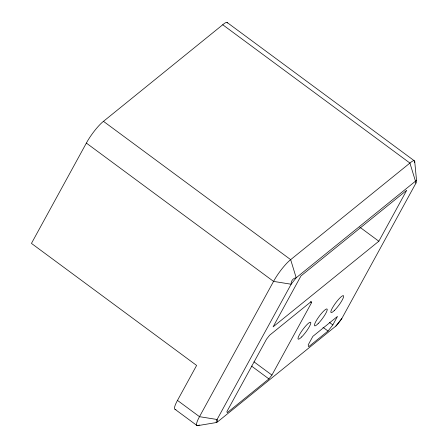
<?xml version="1.0" encoding="UTF-8"?>
<svg xmlns="http://www.w3.org/2000/svg" width="448" height="448" viewBox="0 0 448 448"><rect width="100%" height="100%" fill="white"/><g stroke="black" fill="none" stroke-linecap="round" stroke-linejoin="round"><path stroke-width="0.67" d="M227.506 22.999A18.273 3.433 -53.5 0 0 222.734 24.758L103.466 121.341A19.074 3.584 -53.5 0 0 86.363 143.091L31.45 243.398L196.616 365.439L177.475 400.406A20.91 3.931 -53.5 0 0 175.974 409.326M271.919 375.082L311.573 302.646L311.298 301.482L269.595 335.255L266.582 339.08L226.929 411.516L227.203 412.686L268.906 378.913L271.919 375.082L253.999 361.844M332.836 324.918L337.484 316.422L312.855 336.37L308.207 344.859L308.644 346.73L328.02 331.038L332.836 324.918L329.476 322.431M378.84 241.226L406.734 190.271L300.989 275.906L273.095 326.861L378.84 241.226L359.8 227.158M415.929 183.159L415.464 181.194L296.201 277.777L291.138 284.222L217.073 419.496L217.622 421.831L335.849 326.088L341.869 318.438L415.929 183.159A5.41 0.823 -65.3 0 0 415.464 181.194L409.926 163.066L222.734 24.758M197.999 425.6L216.619 422.498M227.018 22.4L414.21 160.709M103.466 121.341L290.662 259.65L296.201 277.777A5.645 5.124 -71.5 0 0 291.138 284.222L273.56 281.4L86.363 143.091M310.453 301.818L311.573 302.646M322.98 327.314L328.02 331.038M251.552 366.083L268.906 378.913M177.475 400.406L199.494 416.679L217.073 419.496A6.972 1.271 -55.6 0 0 217.622 421.831M175.028 409.321L197.053 425.594M414.697 161.314L416.539 180.477M414.652 162.585A18.273 3.433 -53.5 0 0 409.926 163.066L290.662 259.65A19.074 3.584 -53.5 0 0 273.56 281.4L199.494 416.679A20.91 3.931 -53.5 0 0 199.377 424.956M341.869 318.438A6.972 0.79 -52.8 0 1 335.849 326.088M301.717 336.907A10.455 1.966 -53.5 0 0 310.789 322.582A10.455 1.966 -53.5 0 0 300.709 332.612A10.455 1.966 -53.5 0 0 301.717 336.907M318.136 323.607A10.455 1.966 -53.5 0 0 327.208 309.282A10.455 1.966 -53.5 0 0 317.128 319.318A10.455 1.966 -53.5 0 0 318.136 323.607M334.555 310.313A10.455 1.966 -53.5 0 0 343.627 295.988A10.455 1.966 -53.5 0 0 333.547 306.018A10.455 1.966 -53.5 0 0 334.555 310.313"/></g></svg>
